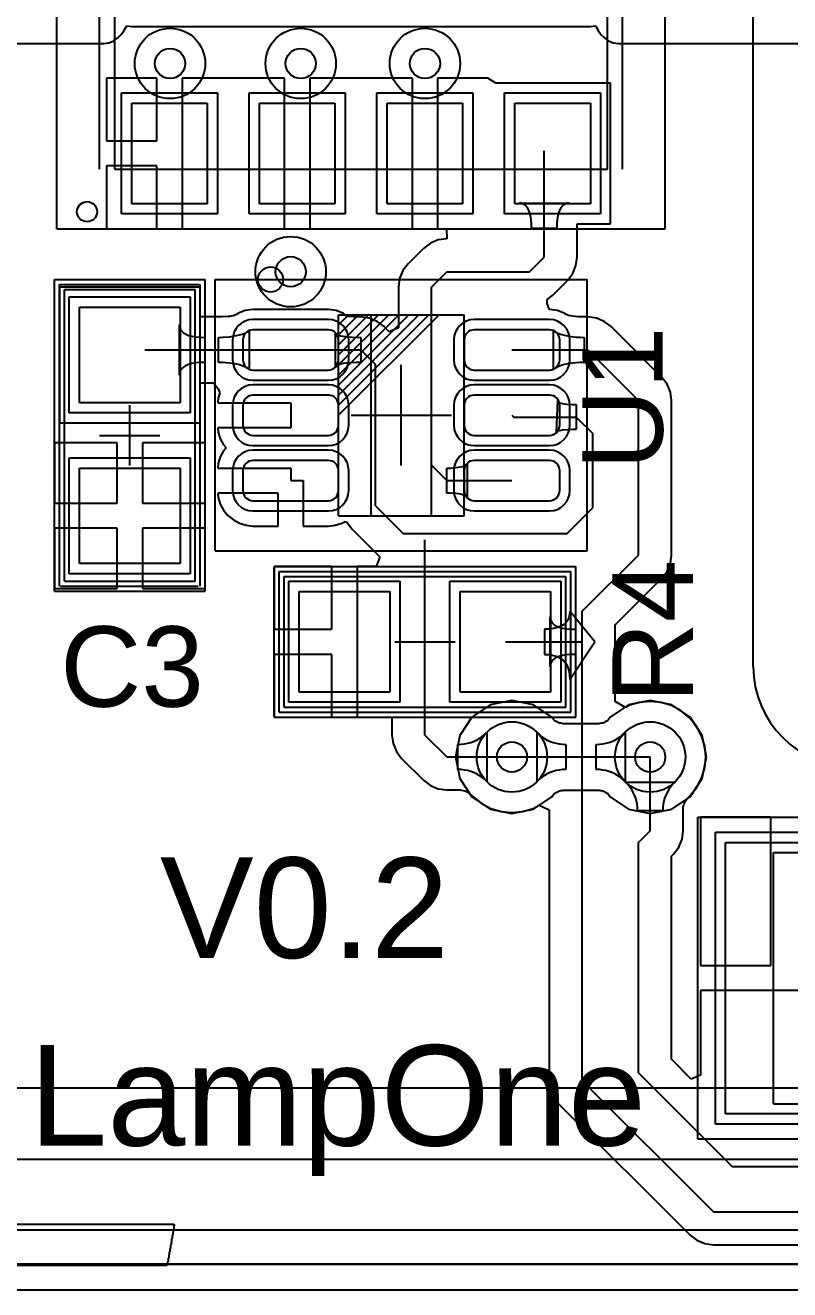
# Model space of a CAD drawing. Header units: millimetres. Extents: x 43 to 5455, y 55 to 5455.
# Drawn here: x 58.96 to 66.56, y 55.5 to 68.08 of the extents above; entities that cross this region are included whole.
import ezdxf

# ---------------------------------------------------------------- set-up
doc = ezdxf.new("R2010")
doc.units = ezdxf.units.MM
for name, color, linetype in [('BottomLayer', 5, 'Continuous'), ('KeepOutLayer', 6, 'Continuous'), ('Mechanical13', 56, 'Continuous'), ('Mechanical14', 56, 'Continuous'), ('Mechanical15', 56, 'Continuous'), ('TopLayer', 1, 'Continuous'), ('TopOverlay', 2, 'Continuous'), ('TopPaste', 8, 'Continuous'), ('TopSolder', 216, 'Continuous'), ('ViaHoleLayer', 16, 'Continuous')]:
    doc.layers.add(name, color=color, linetype=linetype)
doc.styles.add('Arial', font='arial.ttf', dxfattribs={"height": 0.2})

# ---------------------------------------------------------------- blocks, each defined once
blk = doc.blocks.new('DFN_5X6_8L_6')
at = {"layer": 'Mechanical13'}
for p, q in [((-2.95, 2.45), (2.95, 2.45)), ((-2.95, 2.45), (-2.95, -2.45)), ((2.95, 2.45), (2.95, -2.45)), ((-2.95, -2.45), (2.95, -2.45))]:
    blk.add_line(p, q, dxfattribs=at)
blk.add_circle((-3.375, 2.725), 0.1, dxfattribs=at)
at = {"layer": 'Mechanical15'}
for p, q in [((-3.545, 3.025), (3.45, 3.025)), ((-3.545, 3.025), (-3.545, -3.025)), ((3.45, 3.025), (3.45, -3.025)), ((-3.545, -3.025), (3.45, -3.025))]:
    blk.add_line(p, q, dxfattribs=at)
at = {"layer": 'TopLayer'}
for p, q in [((-0.905, 2.28), (-0.905, 2.575)), ((-0.905, 2.575), (0, 2.575)), ((0, 2.575), (0, 2.28)), ((-3.295, 2.28), (-2.295, 2.28)), ((-3.295, 1.53), (-3.295, 2.28)), ((-2.295, 2.28), (-2.295, 1.53)), ((-1.33, -2.28), (-1.33, 2.28)), ((-1.33, 2.28), (-0.905, 2.28)), ((0, 2.28), (2.775, 2.28)), ((2.295, 2.28), (3.295, 2.28)), ((2.295, 1.53), (2.295, 2.28)), ((2.775, 2.28), (2.775, -2.28)), ((3.295, 2.28), (3.295, 1.53)), ((-2.295, 1.53), (-3.295, 1.53)), ((3.295, 1.53), (2.295, 1.53)), ((-3.295, 1.01), (-2.295, 1.01)), ((-3.295, 0.26), (-3.295, 1.01)), ((-2.295, 1.01), (-2.295, 0.26)), ((2.295, 1.01), (3.295, 1.01)), ((2.295, 0.26), (2.295, 1.01)), ((3.295, 1.01), (3.295, 0.26)), ((-2.295, 0.26), (-3.295, 0.26)), ((3.295, 0.26), (2.295, 0.26)), ((-3.295, -0.26), (-2.295, -0.26)), ((-3.295, -1.01), (-3.295, -0.26)), ((-2.295, -0.26), (-2.295, -1.01)), ((2.295, -0.26), (3.295, -0.26)), ((2.295, -1.01), (2.295, -0.26)), ((3.295, -0.26), (3.295, -1.01)), ((-2.295, -1.01), (-3.295, -1.01)), ((3.295, -1.01), (2.295, -1.01)), ((-3.295, -1.53), (-2.295, -1.53)), ((-3.295, -2.28), (-3.295, -1.53)), ((-2.295, -1.53), (-2.295, -2.28)), ((2.295, -1.53), (3.295, -1.53)), ((2.295, -2.28), (2.295, -1.53)), ((3.295, -1.53), (3.295, -2.28)), ((-2.295, -2.28), (-3.295, -2.28)), ((-0.905, -2.28), (-1.33, -2.28)), ((-0.905, -2.575), (-0.905, -2.28)), ((2.775, -2.28), (0, -2.28)), ((0, -2.28), (0, -2.575)), ((3.295, -2.28), (2.295, -2.28)), ((0, -2.575), (-0.905, -2.575))]:
    blk.add_line(p, q, dxfattribs=at)
at = {"layer": 'TopOverlay'}
for p, q in [((-2.95, 2.6), (-1.225, 2.6)), ((0.32, 2.6), (2.95, 2.6)), ((-2.95, -2.6), (-1.225, -2.6)), ((0.32, -2.6), (2.95, -2.6))]:
    blk.add_line(p, q, dxfattribs=at)
blk.add_circle((-3.375, 2.725), 0.1, dxfattribs=at)
at = {"layer": 'TopPaste'}
for p, q in [((-3.295, 2.28), (-2.295, 2.28)), ((-3.295, 1.53), (-3.295, 2.28)), ((-2.295, 2.28), (-2.295, 1.53)), ((2.295, 2.28), (3.295, 2.28)), ((2.295, 1.53), (2.295, 2.28)), ((3.295, 2.28), (3.295, 1.53)), ((-1.158, 0.39), (-1.158, 1.83)), ((-1.158, 1.83), (0.123, 1.83)), ((0.123, 1.83), (0.123, 0.39)), ((0.623, 0.42), (0.623, 1.86)), ((0.623, 1.86), (1.903, 1.86)), ((1.903, 1.86), (1.903, 0.42)), ((-2.295, 1.53), (-3.295, 1.53)), ((3.295, 1.53), (2.295, 1.53)), ((-3.295, 1.01), (-2.295, 1.01)), ((-3.295, 0.26), (-3.295, 1.01)), ((-2.295, 1.01), (-2.295, 0.26)), ((2.295, 1.01), (3.295, 1.01)), ((2.295, 0.26), (2.295, 1.01)), ((3.295, 1.01), (3.295, 0.26)), ((0.123, 0.39), (-1.158, 0.39)), ((1.903, 0.42), (0.623, 0.42)), ((-2.295, 0.26), (-3.295, 0.26)), ((3.295, 0.26), (2.295, 0.26)), ((-3.295, -0.26), (-2.295, -0.26)), ((-3.295, -1.01), (-3.295, -0.26)), ((-2.295, -0.26), (-2.295, -1.01)), ((2.295, -0.26), (3.295, -0.26)), ((2.295, -1.01), (2.295, -0.26)), ((3.295, -0.26), (3.295, -1.01)), ((-1.158, -1.86), (-1.158, -0.42)), ((-1.158, -0.42), (0.123, -0.42)), ((0.123, -0.42), (0.123, -1.86)), ((0.623, -1.86), (0.623, -0.42)), ((0.623, -0.42), (1.903, -0.42)), ((1.903, -0.42), (1.903, -1.86)), ((-2.295, -1.01), (-3.295, -1.01)), ((3.295, -1.01), (2.295, -1.01)), ((-3.295, -1.53), (-2.295, -1.53)), ((-3.295, -2.28), (-3.295, -1.53)), ((-2.295, -1.53), (-2.295, -2.28)), ((2.295, -1.53), (3.295, -1.53)), ((2.295, -2.28), (2.295, -1.53)), ((3.295, -1.53), (3.295, -2.28)), ((0.123, -1.86), (-1.158, -1.86)), ((1.903, -1.86), (0.623, -1.86)), ((-2.295, -2.28), (-3.295, -2.28)), ((3.295, -2.28), (2.295, -2.28))]:
    blk.add_line(p, q, dxfattribs=at)
at = {"layer": 'TopSolder'}
for p, q in [((-0.997, 2.377), (-0.997, 2.625)), ((-0.997, 2.625), (0.108, 2.625)), ((0.108, 2.625), (0.108, 2.377)), ((-3.397, 2.382), (-2.193, 2.382)), ((-3.397, 1.428), (-3.397, 2.382)), ((-2.193, 2.382), (-2.193, 1.428)), ((-1.422, -2.383), (-1.422, 2.377)), ((-1.422, 2.377), (-0.997, 2.377)), ((0.108, 2.377), (3.308, 2.377)), ((2.193, 2.382), (3.397, 2.382)), ((2.193, 1.428), (2.193, 2.382)), ((3.308, 2.377), (3.308, 1.427)), ((3.397, 2.382), (3.397, 1.428)), ((-2.193, 1.428), (-3.397, 1.428)), ((3.397, 1.428), (2.193, 1.428)), ((3.308, 1.427), (2.833, 1.427)), ((2.833, 1.427), (2.833, -1.433)), ((-3.397, 1.112), (-2.193, 1.112)), ((-3.397, 0.158), (-3.397, 1.112)), ((-2.193, 1.112), (-2.193, 0.158)), ((2.193, 1.112), (3.397, 1.112)), ((2.193, 0.158), (2.193, 1.112)), ((3.397, 1.112), (3.397, 0.158)), ((-2.193, 0.158), (-3.397, 0.158)), ((3.397, 0.158), (2.193, 0.158)), ((-3.397, -0.158), (-2.193, -0.158)), ((-3.397, -1.112), (-3.397, -0.158)), ((-2.193, -0.158), (-2.193, -1.112)), ((2.193, -0.158), (3.397, -0.158)), ((2.193, -1.112), (2.193, -0.158)), ((3.397, -0.158), (3.397, -1.112)), ((-2.193, -1.112), (-3.397, -1.112)), ((3.397, -1.112), (2.193, -1.112)), ((-3.397, -1.428), (-2.193, -1.428)), ((-3.397, -2.382), (-3.397, -1.428)), ((-2.193, -1.428), (-2.193, -2.382)), ((2.193, -1.428), (3.397, -1.428)), ((2.193, -2.382), (2.193, -1.428)), ((2.833, -1.433), (3.308, -1.433)), ((3.308, -1.433), (3.308, -2.383)), ((3.397, -1.428), (3.397, -2.382)), ((-2.193, -2.382), (-3.397, -2.382)), ((-0.997, -2.383), (-1.422, -2.383)), ((-0.997, -2.625), (-0.997, -2.383)), ((3.308, -2.383), (0.108, -2.383)), ((0.108, -2.383), (0.108, -2.625)), ((3.397, -2.382), (2.193, -2.382)), ((0.108, -2.625), (-0.997, -2.625))]:
    blk.add_line(p, q, dxfattribs=at)
blk = doc.blocks.new('CAPC3225X270N_7')
at = {"layer": 'Mechanical14'}
for p, q in [((-1.6, -1.25), (-1.6, 1.25)), ((-1.6, 1.25), (1.6, 1.25)), ((1.6, -1.25), (1.6, 1.25)), ((-1.6, -1.25), (1.6, -1.25))]:
    blk.add_line(p, q, dxfattribs=at)
at = {"layer": 'Mechanical15'}
for p, q in [((-2.35, 1.6), (2.35, 1.6)), ((-2.35, -1.6), (-2.35, 1.6)), ((2.35, -1.6), (2.35, 1.6)), ((0, -0.5), (0, 0.5)), ((0, -0.5), (0, 0.5)), ((-0.5, 0), (0.5, 0)), ((-0.5, 0), (0.5, 0)), ((-2.35, -1.6), (2.35, -1.6))]:
    blk.add_line(p, q, dxfattribs=at)
at = {"layer": 'TopLayer'}
for p, q in [((-2.075, -1.35), (-2.075, 1.35)), ((-2.075, 1.35), (-0.925, 1.35)), ((-0.925, 1.35), (-0.925, -1.35)), ((0.925, -1.35), (0.925, 1.35)), ((0.925, 1.35), (2.075, 1.35)), ((2.075, 1.35), (2.075, -1.35)), ((-0.925, -1.35), (-2.075, -1.35)), ((2.075, -1.35), (0.925, -1.35))]:
    blk.add_line(p, q, dxfattribs=at)
at = {"layer": 'TopOverlay'}
for p, q in [((-0.55, 1.25), (0.55, 1.25)), ((-0.55, -1.25), (0.55, -1.25))]:
    blk.add_line(p, q, dxfattribs=at)
at = {"layer": 'TopPaste'}
for p, q in [((-2.075, -1.35), (-2.075, 1.35)), ((-2.075, 1.35), (-0.925, 1.35)), ((-0.925, 1.35), (-0.925, -1.35)), ((0.925, -1.35), (0.925, 1.35)), ((0.925, 1.35), (2.075, 1.35)), ((2.075, 1.35), (2.075, -1.35)), ((-0.925, -1.35), (-2.075, -1.35)), ((2.075, -1.35), (0.925, -1.35))]:
    blk.add_line(p, q, dxfattribs=at)
at = {"layer": 'TopSolder'}
for p, q in [((-2.177, -1.452), (-2.177, 1.452)), ((-2.177, 1.452), (-0.823, 1.452)), ((-0.823, 1.452), (-0.823, -1.452)), ((0.823, -1.452), (0.823, 1.452)), ((0.823, 1.452), (2.177, 1.452)), ((2.177, 1.452), (2.177, -1.452)), ((-0.823, -1.452), (-2.177, -1.452)), ((2.177, -1.452), (0.823, -1.452))]:
    blk.add_line(p, q, dxfattribs=at)
blk = doc.blocks.new('SOT65P210X110_6N_11')
at = {"layer": 'Mechanical14'}
for p, q in [((-0.625, -1), (-0.625, 1)), ((-0.625, 1), (0.625, 1)), ((-0.625, 0), (0.375, 1)), ((-0.625, 0.1), (0.275, 1)), ((-0.625, 0.2), (0.175, 1)), ((-0.625, 0.3), (0.075, 1)), ((-0.625, 0.4), (-0.025, 1)), ((-0.625, 0.5), (-0.125, 1)), ((-0.625, 0.6), (-0.225, 1)), ((-0.625, 0.7), (-0.325, 1)), ((-0.625, 0.8), (-0.425, 1)), ((-0.625, 0.9), (-0.525, 1)), ((0.625, -1), (0.625, 1)), ((-0.625, -1), (0.625, -1))]:
    blk.add_line(p, q, dxfattribs=at)
at = {"layer": 'Mechanical15'}
for p, q in [((-1.85, -1.35), (-1.85, 1.35)), ((-1.85, 1.35), (1.85, 1.35)), ((1.85, -1.35), (1.85, 1.35)), ((0, -0.5), (0, 0.5)), ((-0.5, 0), (0.5, 0)), ((-1.85, -1.35), (1.85, -1.35))]:
    blk.add_line(p, q, dxfattribs=at)
at = {"layer": 'TopLayer'}
for p, q in [((-0.725, 0.85), (-1.475, 0.85)), ((1.475, 0.85), (0.725, 0.85)), ((-1.575, 0.75), (-1.575, 0.55)), ((-0.625, 0.55), (-0.625, 0.75)), ((0.625, 0.75), (0.625, 0.55)), ((1.575, 0.55), (1.575, 0.75)), ((-1.475, 0.45), (-0.725, 0.45)), ((0.725, 0.45), (1.475, 0.45)), ((-0.725, 0.2), (-1.475, 0.2)), ((1.475, 0.2), (0.725, 0.2)), ((-1.575, 0.1), (-1.575, -0.1)), ((-0.625, -0.1), (-0.625, 0.1)), ((0.625, 0.1), (0.625, -0.1)), ((1.575, -0.1), (1.575, 0.1)), ((-1.475, -0.2), (-0.725, -0.2)), ((0.725, -0.2), (1.475, -0.2)), ((-0.725, -0.45), (-1.475, -0.45)), ((1.475, -0.45), (0.725, -0.45)), ((-1.575, -0.55), (-1.575, -0.75)), ((-0.625, -0.75), (-0.625, -0.55)), ((0.625, -0.55), (0.625, -0.75)), ((1.575, -0.75), (1.575, -0.55)), ((-1.475, -0.85), (-0.725, -0.85)), ((0.725, -0.85), (1.475, -0.85))]:
    blk.add_line(p, q, dxfattribs=at)
for centre, start, end in [((-1.475, 0.75), 90, 180), ((-0.725, 0.75), 0, 90), ((0.725, 0.75), 90, 180), ((1.475, 0.75), 0, 90), ((-1.475, 0.55), 180, 270), ((-0.725, 0.55), 270, 0), ((0.725, 0.55), 180, 270), ((1.475, 0.55), 270, 0), ((-1.475, 0.1), 90, 180), ((-0.725, 0.1), 0, 90), ((0.725, 0.1), 90, 180), ((1.475, 0.1), 0, 90), ((-1.475, -0.1), 180, 270), ((-0.725, -0.1), 270, 0), ((0.725, -0.1), 180, 270), ((1.475, -0.1), 270, 0), ((-1.475, -0.55), 90, 180), ((-0.725, -0.55), 0, 90), ((0.725, -0.55), 90, 180), ((1.475, -0.55), 0, 90), ((-1.475, -0.75), 180, 270), ((-0.725, -0.75), 270, 0), ((0.725, -0.75), 180, 270), ((1.475, -0.75), 270, 0)]:
    blk.add_arc(centre, 0.1, start, end, dxfattribs=at)
at = {"layer": 'TopOverlay'}
for p, q in [((-0.3, -1), (-0.3, 1)), ((-0.3, 1), (0.3, 1)), ((0.3, -1), (0.3, 1)), ((-0.3, -1), (0.3, -1))]:
    blk.add_line(p, q, dxfattribs=at)
blk.add_circle((-1.3, 1.35), 0.125, dxfattribs=at)
at = {"layer": 'TopPaste'}
for p, q in [((-0.725, 0.85), (-1.475, 0.85)), ((1.475, 0.85), (0.725, 0.85)), ((-1.575, 0.75), (-1.575, 0.55)), ((-0.625, 0.55), (-0.625, 0.75)), ((0.625, 0.75), (0.625, 0.55)), ((1.575, 0.55), (1.575, 0.75)), ((-1.475, 0.45), (-0.725, 0.45)), ((0.725, 0.45), (1.475, 0.45)), ((-0.725, 0.2), (-1.475, 0.2)), ((1.475, 0.2), (0.725, 0.2)), ((-1.575, 0.1), (-1.575, -0.1)), ((-0.625, -0.1), (-0.625, 0.1)), ((0.625, 0.1), (0.625, -0.1)), ((1.575, -0.1), (1.575, 0.1)), ((-1.475, -0.2), (-0.725, -0.2)), ((0.725, -0.2), (1.475, -0.2)), ((-0.725, -0.45), (-1.475, -0.45)), ((1.475, -0.45), (0.725, -0.45)), ((-1.575, -0.55), (-1.575, -0.75)), ((-0.625, -0.75), (-0.625, -0.55)), ((0.625, -0.55), (0.625, -0.75)), ((1.575, -0.75), (1.575, -0.55)), ((-1.475, -0.85), (-0.725, -0.85)), ((0.725, -0.85), (1.475, -0.85))]:
    blk.add_line(p, q, dxfattribs=at)
for centre, start, end in [((-1.475, 0.75), 90, 180), ((-0.725, 0.75), 0, 90), ((0.725, 0.75), 90, 180), ((1.475, 0.75), 0, 90), ((-1.475, 0.55), 180, 270), ((-0.725, 0.55), 270, 0), ((0.725, 0.55), 180, 270), ((1.475, 0.55), 270, 0), ((-1.475, 0.1), 90, 180), ((-0.725, 0.1), 0, 90), ((0.725, 0.1), 90, 180), ((1.475, 0.1), 0, 90), ((-1.475, -0.1), 180, 270), ((-0.725, -0.1), 270, 0), ((0.725, -0.1), 180, 270), ((1.475, -0.1), 270, 0), ((-1.475, -0.55), 90, 180), ((-0.725, -0.55), 0, 90), ((0.725, -0.55), 90, 180), ((1.475, -0.55), 0, 90), ((-1.475, -0.75), 180, 270), ((-0.725, -0.75), 270, 0), ((0.725, -0.75), 180, 270), ((1.475, -0.75), 270, 0)]:
    blk.add_arc(centre, 0.1, start, end, dxfattribs=at)
at = {"layer": 'TopSolder'}
for p, q in [((-0.725, 0.952), (-1.475, 0.952)), ((1.475, 0.952), (0.725, 0.952)), ((-1.677, 0.75), (-1.677, 0.55)), ((-0.523, 0.55), (-0.523, 0.75)), ((0.523, 0.75), (0.523, 0.55)), ((1.677, 0.55), (1.677, 0.75)), ((-1.475, 0.348), (-0.725, 0.348)), ((-0.725, 0.302), (-1.475, 0.302)), ((0.725, 0.348), (1.475, 0.348)), ((1.475, 0.302), (0.725, 0.302)), ((-1.677, 0.1), (-1.677, -0.1)), ((-0.523, -0.1), (-0.523, 0.1)), ((0.523, 0.1), (0.523, -0.1)), ((1.677, -0.1), (1.677, 0.1)), ((-1.475, -0.302), (-0.725, -0.302)), ((-0.725, -0.348), (-1.475, -0.348)), ((0.725, -0.302), (1.475, -0.302)), ((1.475, -0.348), (0.725, -0.348)), ((-1.677, -0.55), (-1.677, -0.75)), ((-0.523, -0.75), (-0.523, -0.55)), ((0.523, -0.55), (0.523, -0.75)), ((1.677, -0.75), (1.677, -0.55)), ((-1.475, -0.952), (-0.725, -0.952)), ((0.725, -0.952), (1.475, -0.952))]:
    blk.add_line(p, q, dxfattribs=at)
for centre, start, end in [((-1.475, 0.75), 90, 180), ((-0.725, 0.75), 0, 90), ((0.725, 0.75), 90, 180), ((1.475, 0.75), 0, 90), ((-1.475, 0.55), 180, 270), ((-0.725, 0.55), 270, 0), ((0.725, 0.55), 180, 270), ((1.475, 0.55), 270, 0), ((-1.475, 0.1), 90, 180), ((-0.725, 0.1), 0, 90), ((0.725, 0.1), 90, 180), ((1.475, 0.1), 0, 90), ((-1.475, -0.1), 180, 270), ((-0.725, -0.1), 270, 0), ((0.725, -0.1), 180, 270), ((1.475, -0.1), 270, 0), ((-1.475, -0.55), 90, 180), ((-0.725, -0.55), 0, 90), ((0.725, -0.55), 90, 180), ((1.475, -0.55), 0, 90), ((-1.475, -0.75), 180, 270), ((-0.725, -0.75), 270, 0), ((0.725, -0.75), 180, 270), ((1.475, -0.75), 270, 0)]:
    blk.add_arc(centre, 0.202, start, end, dxfattribs=at)
blk = doc.blocks.new('RESC1608X55N_12')
at = {"layer": 'Mechanical14'}
for p, q in [((-1.4, 0.65), (1.4, 0.65)), ((-1.4, -0.65), (-1.4, 0.65)), ((1.4, -0.65), (1.4, 0.65)), ((-1.4, -0.65), (1.4, -0.65))]:
    blk.add_line(p, q, dxfattribs=at)
at = {"layer": 'Mechanical15'}
for p, q in [((-1.5, -0.75), (-1.5, 0.75)), ((-1.5, 0.75), (1.5, 0.75)), ((1.5, -0.75), (1.5, 0.75)), ((0, -0.3), (0, 0.3)), ((-0.3, 0), (0.3, 0)), ((-1.5, -0.75), (1.5, -0.75))]:
    blk.add_line(p, q, dxfattribs=at)
at = {"layer": 'TopLayer'}
for p, q in [((-1.25, 0.5), (-0.35, 0.5)), ((-1.25, -0.5), (-1.25, 0.5)), ((-0.35, 0.5), (-0.35, -0.5)), ((0.35, 0.5), (1.25, 0.5)), ((0.35, -0.5), (0.35, 0.5)), ((1.25, 0.5), (1.25, -0.5)), ((-0.35, -0.5), (-1.25, -0.5)), ((1.25, -0.5), (0.35, -0.5))]:
    blk.add_line(p, q, dxfattribs=at)
at = {"layer": 'TopOverlay'}
for p, q in [((-1.45, -0.7), (-1.45, 0.7)), ((-1.45, 0.7), (1.45, 0.7)), ((1.45, -0.7), (1.45, 0.7)), ((-1.45, -0.7), (1.45, -0.7))]:
    blk.add_line(p, q, dxfattribs=at)
at = {"layer": 'TopPaste'}
for p, q in [((-1.25, 0.5), (-0.35, 0.5)), ((-1.25, -0.5), (-1.25, 0.5)), ((-0.35, 0.5), (-0.35, -0.5)), ((0.35, 0.5), (1.25, 0.5)), ((0.35, -0.5), (0.35, 0.5)), ((1.25, 0.5), (1.25, -0.5)), ((-0.35, -0.5), (-1.25, -0.5)), ((1.25, -0.5), (0.35, -0.5))]:
    blk.add_line(p, q, dxfattribs=at)
at = {"layer": 'TopSolder'}
for p, q in [((-1.352, 0.602), (-0.248, 0.602)), ((-1.352, -0.602), (-1.352, 0.602)), ((-0.248, 0.602), (-0.248, -0.602)), ((0.248, 0.602), (1.352, 0.602)), ((0.248, -0.602), (0.248, 0.602)), ((1.352, 0.602), (1.352, -0.602)), ((-0.248, -0.602), (-1.352, -0.602)), ((1.352, -0.602), (0.248, -0.602))]:
    blk.add_line(p, q, dxfattribs=at)
blk = doc.blocks.new('CAPC1608X87N_13')
at = {"layer": 'Mechanical14'}
for p, q in [((-1.45, -0.65), (-1.45, 0.65)), ((1.45, 0.65), (-1.45, 0.65)), ((1.45, -0.65), (1.45, 0.65)), ((1.45, -0.65), (-1.45, -0.65))]:
    blk.add_line(p, q, dxfattribs=at)
at = {"layer": 'Mechanical15'}
for p, q in [((1.55, 0.75), (-1.55, 0.75)), ((-1.55, -0.75), (-1.55, 0.75)), ((1.55, -0.75), (1.55, 0.75)), ((0, -0.3), (0, 0.3)), ((0.3, 0), (-0.3, 0)), ((1.55, -0.75), (-1.55, -0.75))]:
    blk.add_line(p, q, dxfattribs=at)
at = {"layer": 'TopLayer'}
for p, q in [((-1.275, 0.5), (-0.325, 0.5)), ((-1.275, -0.5), (-1.275, 0.5)), ((-0.325, 0.5), (-0.325, -0.5)), ((0.325, 0.5), (1.275, 0.5)), ((0.325, -0.5), (0.325, 0.5)), ((1.275, 0.5), (1.275, -0.5)), ((-0.325, -0.5), (-1.275, -0.5)), ((1.275, -0.5), (0.325, -0.5))]:
    blk.add_line(p, q, dxfattribs=at)
at = {"layer": 'TopOverlay'}
for p, q in [((1.5, 0.7), (-1.5, 0.7)), ((-1.5, -0.7), (-1.5, 0.69)), ((1.5, -0.69), (1.5, 0.68)), ((1.5, -0.7), (-1.5, -0.7))]:
    blk.add_line(p, q, dxfattribs=at)
at = {"layer": 'TopPaste'}
for p, q in [((-1.275, 0.5), (-0.325, 0.5)), ((-1.275, -0.5), (-1.275, 0.5)), ((-0.325, 0.5), (-0.325, -0.5)), ((0.325, 0.5), (1.275, 0.5)), ((0.325, -0.5), (0.325, 0.5)), ((1.275, 0.5), (1.275, -0.5)), ((-0.325, -0.5), (-1.275, -0.5)), ((1.275, -0.5), (0.325, -0.5))]:
    blk.add_line(p, q, dxfattribs=at)
at = {"layer": 'TopSolder'}
for p, q in [((-1.377, 0.602), (-0.223, 0.602)), ((-1.377, -0.602), (-1.377, 0.602)), ((-0.223, 0.602), (-0.223, -0.602)), ((0.223, 0.602), (1.377, 0.602)), ((0.223, -0.602), (0.223, 0.602)), ((1.377, 0.602), (1.377, -0.602)), ((-0.223, -0.602), (-1.377, -0.602)), ((1.377, -0.602), (0.223, -0.602))]:
    blk.add_line(p, q, dxfattribs=at)
blk = doc.blocks.new('IND_BOURNS_PM127SH_34')
at = {"layer": 'Mechanical14'}
blk.add_line((-5.4, 6.4), (5.4, 6.4), dxfattribs=at)
blk.add_arc((-5.4, 5.4), 1, 90, 180, dxfattribs=at)
at = {"layer": 'TopOverlay'}
blk.add_line((-5.4, 6.4), (5.4, 6.4), dxfattribs=at)
blk.add_arc((-5.4, 5.4), 1, 90, 180, dxfattribs=at)

msp = doc.modelspace()

# ---------------------------------------------------------------- linework, layer by layer
at = {"layer": 'BottomLayer'}
for p, q in [((63.585, 61.318), (63.403, 61.197)), ((63.8, 61.361), (63.585, 61.318)), ((64.015, 61.318), (63.8, 61.361)), ((64.197, 61.197), (64.015, 61.318)), ((64.96, 61.318), (64.778, 61.197)), ((65.175, 61.361), (64.96, 61.318)), ((65.39, 61.318), (65.175, 61.361)), ((65.572, 61.197), (65.39, 61.318)), ((63.403, 61.197), (63.282, 61.015)), ((64.213, 61.172), (64.197, 61.197)), ((64.221, 61.165), (64.213, 61.172)), ((64.234, 61.156), (64.221, 61.165)), ((64.247, 61.149), (64.234, 61.156)), ((64.259, 61.143), (64.247, 61.149)), ((64.272, 61.138), (64.259, 61.143)), ((64.716, 61.143), (64.703, 61.138)), ((64.728, 61.149), (64.716, 61.143)), ((64.741, 61.156), (64.728, 61.149)), ((64.754, 61.165), (64.741, 61.156)), ((64.762, 61.172), (64.754, 61.165)), ((64.778, 61.197), (64.762, 61.172)), ((65.693, 61.015), (65.572, 61.197)), ((63.282, 61.015), (63.239, 60.8)), ((64.05, 60.555), (64.05, 61.045)), ((64.05, 61.045), (64.074, 61.022)), ((64.074, 61.022), (64.099, 61.002)), ((64.287, 61.135), (64.272, 61.138)), ((64.302, 61.132), (64.287, 61.135)), ((64.304, 61.131), (64.302, 61.132)), ((64.671, 61.131), (64.304, 61.131)), ((64.673, 61.132), (64.671, 61.131)), ((64.688, 61.135), (64.673, 61.132)), ((64.703, 61.138), (64.688, 61.135)), ((64.876, 61.002), (64.901, 61.022)), ((64.901, 61.022), (64.925, 61.045)), ((64.925, 61.045), (64.925, 60.555)), ((65.736, 60.8), (65.693, 61.015)), ((64.099, 61.002), (64.125, 60.984)), ((64.125, 60.984), (64.152, 60.968)), ((64.152, 60.968), (64.181, 60.955)), ((64.181, 60.955), (64.21, 60.944)), ((64.21, 60.944), (64.24, 60.936)), ((64.24, 60.936), (64.271, 60.93)), ((64.271, 60.93), (64.304, 60.926)), ((64.304, 60.926), (64.337, 60.925)), ((64.337, 60.925), (64.337, 60.675)), ((64.638, 60.925), (64.671, 60.926)), ((64.638, 60.675), (64.638, 60.925)), ((64.671, 60.926), (64.704, 60.93)), ((64.704, 60.93), (64.735, 60.936)), ((64.735, 60.936), (64.765, 60.944)), ((64.765, 60.944), (64.794, 60.955)), ((64.794, 60.955), (64.823, 60.968)), ((64.823, 60.968), (64.85, 60.984)), ((64.85, 60.984), (64.876, 61.002)), ((63.239, 60.8), (63.282, 60.585)), ((63.8, 60.8), (65.175, 60.8)), ((65.693, 60.585), (65.736, 60.8)), ((64.181, 60.645), (64.152, 60.632)), ((64.21, 60.656), (64.181, 60.645)), ((64.24, 60.664), (64.21, 60.656)), ((64.271, 60.67), (64.24, 60.664)), ((64.304, 60.674), (64.271, 60.67)), ((64.337, 60.675), (64.304, 60.674)), ((64.671, 60.674), (64.638, 60.675)), ((64.704, 60.67), (64.671, 60.674)), ((64.735, 60.664), (64.704, 60.67)), ((64.765, 60.656), (64.735, 60.664)), ((64.794, 60.645), (64.765, 60.656)), ((64.823, 60.632), (64.794, 60.645)), ((63.282, 60.585), (63.403, 60.403)), ((64.074, 60.578), (64.05, 60.555)), ((64.099, 60.598), (64.074, 60.578)), ((64.125, 60.616), (64.099, 60.598)), ((64.152, 60.632), (64.125, 60.616)), ((64.85, 60.616), (64.823, 60.632)), ((64.876, 60.598), (64.85, 60.616)), ((64.901, 60.578), (64.876, 60.598)), ((64.925, 60.555), (64.901, 60.578)), ((65.572, 60.403), (65.693, 60.585)), ((63.403, 60.403), (63.585, 60.282)), ((64.015, 60.282), (64.197, 60.403)), ((64.197, 60.403), (64.213, 60.428)), ((64.213, 60.428), (64.221, 60.435)), ((64.221, 60.435), (64.234, 60.444)), ((64.234, 60.444), (64.247, 60.451)), ((64.247, 60.451), (64.259, 60.457)), ((64.259, 60.457), (64.272, 60.462)), ((64.272, 60.462), (64.287, 60.465)), ((64.287, 60.465), (64.302, 60.468)), ((64.302, 60.468), (64.304, 60.469)), ((64.304, 60.469), (64.671, 60.469)), ((64.671, 60.469), (64.673, 60.468)), ((64.673, 60.468), (64.688, 60.465)), ((64.688, 60.465), (64.703, 60.462)), ((64.703, 60.462), (64.716, 60.457)), ((64.716, 60.457), (64.728, 60.451)), ((64.728, 60.451), (64.741, 60.444)), ((64.741, 60.444), (64.754, 60.435)), ((64.754, 60.435), (64.762, 60.428)), ((64.762, 60.428), (64.778, 60.403)), ((64.778, 60.403), (64.96, 60.282)), ((65.39, 60.282), (65.572, 60.403)), ((63.585, 60.282), (63.8, 60.239)), ((63.8, 60.239), (64.015, 60.282)), ((64.96, 60.282), (65.175, 60.239)), ((65.175, 60.239), (65.39, 60.282)), ((80.939, 57.506), (51.238, 57.506)), ((50.946, 56.8), (81.231, 56.8)), ((50.946, 56.094), (81.231, 56.094)), ((105.167, 55.755), (49.527, 55.755))]:
    msp.add_line(p, q, dxfattribs=at)
for centre in [(60.4, 67.7), (61.7, 67.7), (62.935, 67.7), (61.6, 65.628), (63.8, 60.8), (65.175, 60.8)]:
    msp.add_circle(centre, 0.35, dxfattribs=at)
at = {"layer": 'KeepOutLayer'}
msp.add_line((49.4, 55.5), (106.4, 55.5), dxfattribs=at)
at = {"layer": 'TopLayer'}
for p, q in [((59.943, 68.027), (59.97, 68.075)), ((59.97, 68.075), (60.02, 68.068)), ((60.02, 68.068), (64.58, 68.068)), ((64.58, 68.068), (64.63, 68.075)), ((64.63, 68.075), (64.657, 68.027)), ((59.842, 67.926), (59.862, 67.942)), ((59.862, 67.942), (59.883, 67.957)), ((59.883, 67.958), (59.911, 67.986)), ((59.883, 67.957), (59.883, 67.958)), ((59.883, 67.958), (59.883, 67.958)), ((59.911, 67.986), (59.943, 68.027)), ((64.657, 68.027), (64.689, 67.986)), ((64.689, 67.986), (64.689, 67.986)), ((64.689, 67.986), (64.717, 67.958)), ((64.717, 67.958), (64.717, 67.958)), ((64.717, 67.958), (64.717, 67.957)), ((64.717, 67.957), (64.738, 67.942)), ((64.738, 67.942), (64.758, 67.926)), ((58.28, 67.898), (59.74, 67.898)), ((59.74, 67.898), (59.741, 67.898)), ((59.741, 67.898), (59.767, 67.902)), ((59.741, 67.898), (59.741, 67.898)), ((59.767, 67.902), (59.793, 67.905)), ((59.793, 67.905), (59.817, 67.915)), ((59.793, 67.905), (59.793, 67.905)), ((59.793, 67.905), (59.793, 67.905)), ((59.817, 67.915), (59.841, 67.925)), ((59.841, 67.925), (59.841, 67.926)), ((59.841, 67.926), (59.842, 67.926)), ((64.758, 67.926), (64.759, 67.926)), ((64.759, 67.926), (64.759, 67.925)), ((64.759, 67.925), (64.783, 67.915)), ((64.783, 67.915), (64.807, 67.905)), ((64.807, 67.905), (64.807, 67.905)), ((64.807, 67.905), (64.807, 67.905)), ((64.807, 67.905), (64.833, 67.902)), ((64.833, 67.902), (64.859, 67.898)), ((64.859, 67.898), (64.859, 67.898)), ((64.859, 67.898), (64.86, 67.898)), ((64.86, 67.898), (78.9, 67.898)), ((60.27, 67.555), (59.77, 67.555)), ((59.77, 67.555), (59.77, 66.93)), ((60.27, 66.93), (60.27, 67.555)), ((60.94, 67.555), (60.52, 67.555)), ((60.52, 67.555), (60.52, 66.805)), ((61.04, 67.555), (60.94, 67.555)), ((61.12, 67.555), (61.04, 67.555)), ((61.54, 67.555), (61.12, 67.555)), ((61.54, 66.805), (61.54, 67.555)), ((62.21, 67.555), (61.79, 67.555)), ((61.79, 67.555), (61.79, 66.805)), ((62.31, 67.555), (62.21, 67.555)), ((62.39, 67.555), (62.31, 67.555)), ((62.81, 67.555), (62.39, 67.555)), ((62.81, 66.805), (62.81, 67.555)), ((63.551, 67.555), (63.06, 67.555)), ((63.06, 67.555), (63.06, 66.805)), ((63.56, 67.555), (63.551, 67.555)), ((63.639, 67.505), (63.56, 67.555)), ((64.78, 67.505), (63.639, 67.505)), ((64.78, 66.105), (64.78, 67.505)), ((59.77, 66.93), (60.27, 66.93)), ((60.52, 66.805), (60.52, 66.055)), ((61.54, 66.055), (61.54, 66.805)), ((61.79, 66.805), (61.79, 66.055)), ((62.81, 66.055), (62.81, 66.805)), ((63.06, 66.805), (63.06, 66.055)), ((64.121, 65.774), (64.121, 66.83)), ((60.27, 66.68), (59.77, 66.68)), ((59.77, 66.68), (59.77, 66.055)), ((60.27, 66.055), (60.27, 66.68)), ((63.894, 66.309), (63.871, 66.311)), ((63.871, 66.311), (64.371, 66.311)), ((63.916, 66.301), (63.894, 66.309)), ((63.934, 66.288), (63.916, 66.301)), ((64.326, 66.301), (64.307, 66.288)), ((64.347, 66.309), (64.326, 66.301)), ((64.371, 66.311), (64.347, 66.309)), ((63.951, 66.271), (63.934, 66.288)), ((63.964, 66.248), (63.951, 66.271)), ((63.976, 66.22), (63.964, 66.248)), ((63.984, 66.187), (63.976, 66.22)), ((63.991, 66.149), (63.984, 66.187)), ((64.257, 66.187), (64.251, 66.149)), ((64.266, 66.22), (64.257, 66.187)), ((64.277, 66.248), (64.266, 66.22)), ((64.291, 66.271), (64.277, 66.248)), ((64.307, 66.288), (64.291, 66.271)), ((59.77, 66.055), (60.27, 66.055)), ((60.52, 66.055), (60.94, 66.055)), ((60.94, 66.055), (61.02, 66.055)), ((61.02, 66.055), (61.12, 66.055)), ((61.12, 66.055), (61.54, 66.055)), ((61.79, 66.055), (62.21, 66.055)), ((62.21, 66.055), (62.29, 66.055)), ((62.29, 66.055), (62.39, 66.055)), ((62.39, 66.055), (62.81, 66.055)), ((63.06, 66.055), (63.151, 66.055)), ((63.151, 66.055), (63.153, 65.956)), ((63.994, 66.106), (63.991, 66.149)), ((63.996, 66.058), (63.994, 66.106)), ((64.246, 66.058), (63.996, 66.058)), ((64.247, 66.106), (64.246, 66.058)), ((64.251, 66.149), (64.247, 66.106)), ((64.449, 66.095), (64.449, 66.105)), ((64.449, 66.105), (64.78, 66.105)), ((64.449, 65.774), (64.449, 66.095)), ((63.068, 65.944), (62.989, 65.912)), ((63.153, 65.956), (63.068, 65.944)), ((62.921, 65.86), (62.768, 65.707)), ((62.989, 65.912), (62.921, 65.86)), ((62.768, 65.707), (62.716, 65.639)), ((63.974, 65.628), (64.121, 65.774)), ((64.405, 65.61), (64.437, 65.689)), ((64.437, 65.689), (64.449, 65.774)), ((62.683, 65.56), (62.672, 65.475)), ((62.716, 65.639), (62.683, 65.56)), ((63, 65.475), (63.153, 65.628)), ((63.153, 65.628), (63.974, 65.628)), ((64.353, 65.542), (64.405, 65.61)), ((60.7, 65.475), (59.3, 65.475)), ((59.3, 65.475), (59.3, 64.125)), ((60.7, 65.179), (60.7, 65.475)), ((62.672, 65.475), (62.672, 65.069)), ((63, 63.703), (63, 65.475)), ((64.206, 65.396), (64.353, 65.542)), ((64.15, 65.353), (64.206, 65.396)), ((64.152, 65.311), (64.15, 65.353)), ((64.175, 65.253), (64.152, 65.311)), ((60.71, 65.178), (60.7, 65.179)), ((60.92, 65.178), (60.71, 65.178)), ((60.975, 65.182), (60.92, 65.178)), ((60.994, 65.184), (60.975, 65.182)), ((61.039, 65.194), (60.994, 65.184)), ((61.051, 65.198), (61.039, 65.194)), ((61.06, 65.201), (61.051, 65.198)), ((61.074, 65.212), (61.06, 65.201)), ((61.147, 65.242), (61.074, 65.212)), ((61.225, 65.253), (61.147, 65.242)), ((61.975, 65.253), (61.225, 65.253)), ((62.053, 65.242), (61.975, 65.253)), ((62.126, 65.212), (62.053, 65.242)), ((62.162, 65.184), (62.126, 65.212)), ((62.173, 65.183), (62.162, 65.184)), ((62.226, 65.178), (62.173, 65.183)), ((62.251, 65.178), (62.226, 65.178)), ((62.297, 65.178), (62.251, 65.178)), ((62.382, 65.167), (62.297, 65.178)), ((62.461, 65.134), (62.382, 65.167)), ((64.253, 65.242), (64.175, 65.253)), ((64.326, 65.212), (64.253, 65.242)), ((64.34, 65.201), (64.326, 65.212)), ((64.349, 65.198), (64.34, 65.201)), ((64.364, 65.193), (64.349, 65.198)), ((64.382, 65.189), (64.364, 65.193)), ((64.401, 65.185), (64.382, 65.189)), ((64.457, 65.179), (64.401, 65.185)), ((64.476, 65.178), (64.457, 65.179)), ((64.555, 65.178), (64.476, 65.178)), ((64.64, 65.167), (64.555, 65.178)), ((64.719, 65.134), (64.64, 65.167)), ((60.494, 64.6), (60.494, 65.1)), ((60.494, 65.1), (60.496, 65.076)), ((60.496, 65.076), (60.504, 65.055)), ((60.504, 65.055), (60.517, 65.036)), ((61.166, 65.029), (61.187, 65.041)), ((61.187, 65.041), (61.187, 64.659)), ((62.529, 65.082), (62.461, 65.134)), ((62.58, 65.031), (62.529, 65.082)), ((62.672, 65.069), (62.58, 65.031)), ((64.213, 64.659), (64.213, 65.041)), ((64.213, 65.041), (64.234, 65.029)), ((64.787, 65.082), (64.719, 65.134)), ((65.291, 64.577), (64.787, 65.082)), ((60.517, 65.036), (60.534, 65.02)), ((60.534, 65.02), (60.557, 65.006)), ((60.557, 65.006), (60.585, 64.995)), ((60.585, 64.995), (60.618, 64.986)), ((60.618, 64.986), (60.656, 64.98)), ((60.656, 64.98), (60.699, 64.976)), ((60.699, 64.976), (60.747, 64.975)), ((60.747, 64.975), (60.747, 64.725)), ((60.881, 64.975), (60.921, 64.976)), ((60.881, 64.725), (60.881, 64.975)), ((60.921, 64.976), (60.996, 64.981)), ((60.996, 64.981), (61.029, 64.986)), ((61.029, 64.986), (61.091, 64.999)), ((61.091, 64.999), (61.118, 65.008)), ((61.118, 65.008), (61.143, 65.017)), ((61.143, 65.017), (61.166, 65.029)), ((62.045, 64.68), (62.045, 65.02)), ((62.045, 65.02), (62.053, 65.011)), ((62.053, 65.011), (62.065, 65.004)), ((62.065, 65.004), (62.08, 64.997)), ((62.08, 64.997), (62.1, 64.991)), ((62.1, 64.991), (62.123, 64.986)), ((62.123, 64.986), (62.15, 64.982)), ((62.15, 64.982), (62.216, 64.977)), ((62.216, 64.977), (62.297, 64.975)), ((62.297, 64.975), (62.297, 64.725)), ((64.234, 65.029), (64.257, 65.017)), ((64.257, 65.017), (64.282, 65.008)), ((64.282, 65.008), (64.309, 64.999)), ((64.309, 64.999), (64.339, 64.992)), ((64.339, 64.992), (64.371, 64.986)), ((64.371, 64.986), (64.44, 64.978)), ((64.44, 64.978), (64.479, 64.976)), ((64.479, 64.976), (64.519, 64.975)), ((64.519, 64.975), (64.519, 64.725)), ((60.15, 64.85), (61.6, 64.85)), ((61.6, 64.85), (62.297, 64.85)), ((62.297, 64.85), (62.444, 64.704)), ((63.8, 64.85), (64.555, 64.85)), ((64.555, 64.85), (65.059, 64.346)), ((60.517, 64.664), (60.504, 64.645)), ((60.534, 64.68), (60.517, 64.664)), ((60.557, 64.694), (60.534, 64.68)), ((60.585, 64.705), (60.557, 64.694)), ((60.618, 64.714), (60.585, 64.705)), ((60.656, 64.72), (60.618, 64.714)), ((60.699, 64.724), (60.656, 64.72)), ((60.747, 64.725), (60.699, 64.724)), ((60.921, 64.724), (60.881, 64.725)), ((60.96, 64.722), (60.921, 64.724)), ((61.029, 64.714), (60.96, 64.722)), ((61.061, 64.708), (61.029, 64.714)), ((61.091, 64.701), (61.061, 64.708)), ((61.118, 64.693), (61.091, 64.701)), ((61.143, 64.683), (61.118, 64.693)), ((61.166, 64.671), (61.143, 64.683)), ((61.187, 64.659), (61.166, 64.671)), ((62.053, 64.689), (62.045, 64.68)), ((62.065, 64.696), (62.053, 64.689)), ((62.08, 64.703), (62.065, 64.696)), ((62.1, 64.709), (62.08, 64.703)), ((62.123, 64.714), (62.1, 64.709)), ((62.15, 64.718), (62.123, 64.714)), ((62.255, 64.725), (62.15, 64.718)), ((62.297, 64.725), (62.255, 64.725)), ((62.444, 63.3), (62.444, 64.704)), ((64.234, 64.671), (64.213, 64.659)), ((64.257, 64.683), (64.234, 64.671)), ((64.282, 64.693), (64.257, 64.683)), ((64.309, 64.701), (64.282, 64.693)), ((64.371, 64.714), (64.309, 64.701)), ((64.404, 64.719), (64.371, 64.714)), ((64.479, 64.724), (64.404, 64.719)), ((64.519, 64.725), (64.479, 64.724)), ((60.496, 64.624), (60.494, 64.6)), ((60.504, 64.645), (60.496, 64.624)), ((65.343, 64.51), (65.291, 64.577)), ((60.7, 64.521), (60.71, 64.522)), ((60.7, 64.125), (60.7, 64.521)), ((60.71, 64.522), (60.834, 64.522)), ((60.834, 64.522), (60.878, 64.463)), ((60.878, 64.463), (60.896, 64.422)), ((60.896, 64.422), (60.88, 64.369)), ((65.376, 64.43), (65.343, 64.51)), ((65.387, 64.346), (65.376, 64.43)), ((60.88, 64.369), (60.876, 64.325)), ((60.876, 64.325), (61.6, 64.325)), ((61.6, 64.325), (61.6, 64.075)), ((64.245, 64.03), (64.257, 64.347)), ((64.257, 64.347), (64.258, 64.339)), ((64.258, 64.339), (64.264, 64.332)), ((64.264, 64.332), (64.273, 64.326)), ((64.273, 64.326), (64.285, 64.321)), ((64.285, 64.321), (64.302, 64.317)), ((64.302, 64.317), (64.322, 64.313)), ((64.322, 64.313), (64.346, 64.31)), ((64.346, 64.31), (64.405, 64.307)), ((64.405, 64.307), (64.44, 64.307)), ((64.44, 64.307), (64.44, 64.057)), ((65.059, 62.809), (65.059, 64.346)), ((65.387, 62.809), (65.387, 64.346)), ((63.8, 64.2), (63.818, 64.182)), ((63.818, 64.182), (64.44, 64.182)), ((64.44, 64.182), (64.605, 64.017)), ((59.3, 64.125), (60.7, 64.125)), ((61.6, 64.075), (60.876, 64.075)), ((60.876, 64.075), (60.88, 64.031)), ((64.25, 64.035), (64.245, 64.03)), ((64.258, 64.04), (64.25, 64.035)), ((64.27, 64.044), (64.258, 64.04)), ((64.285, 64.047), (64.27, 64.044)), ((64.303, 64.05), (64.285, 64.047)), ((64.406, 64.057), (64.303, 64.05)), ((64.44, 64.057), (64.406, 64.057)), ((59.875, 63.925), (59.25, 63.925)), ((59.25, 63.925), (59.25, 63.325)), ((59.875, 63.325), (59.875, 63.925)), ((60.75, 63.925), (60.125, 63.925)), ((60.125, 63.925), (60.125, 63.325)), ((60.75, 63.325), (60.75, 63.925)), ((60.88, 64.031), (60.9, 63.965)), ((60.9, 63.965), (60.933, 63.905)), ((64.605, 63.279), (64.605, 64.017)), ((60.9, 63.785), (60.88, 63.719)), ((60.933, 63.845), (60.9, 63.785)), ((60.933, 63.905), (60.957, 63.875)), ((60.957, 63.875), (60.933, 63.845)), ((60.88, 63.719), (60.876, 63.675)), ((60.876, 63.675), (61.6, 63.675)), ((61.6, 63.675), (61.6, 63.55)), ((63, 63.703), (63.153, 63.55)), ((63.153, 63.425), (63.153, 63.675)), ((63.153, 63.675), (63.186, 63.675)), ((63.186, 63.675), (63.268, 63.682)), ((63.268, 63.682), (63.289, 63.686)), ((63.289, 63.686), (63.308, 63.691)), ((63.308, 63.691), (63.324, 63.697)), ((63.324, 63.697), (63.337, 63.704)), ((63.337, 63.704), (63.348, 63.711)), ((63.348, 63.711), (63.355, 63.72)), ((63.355, 63.72), (63.355, 63.38)), ((61.6, 63.55), (61.725, 63.55)), ((61.725, 63.55), (61.725, 63.098)), ((63.153, 63.55), (63.8, 63.55)), ((61.475, 63.425), (60.876, 63.425)), ((60.876, 63.425), (60.88, 63.381)), ((61.475, 63.098), (61.475, 63.425)), ((63.186, 63.425), (63.153, 63.425)), ((63.243, 63.421), (63.186, 63.425)), ((63.268, 63.418), (63.243, 63.421)), ((63.289, 63.414), (63.268, 63.418)), ((63.308, 63.409), (63.289, 63.414)), ((63.324, 63.403), (63.308, 63.409)), ((59.25, 63.325), (59.875, 63.325)), ((60.125, 63.325), (60.75, 63.325)), ((60.88, 63.381), (60.9, 63.315)), ((60.9, 63.315), (60.933, 63.255)), ((62.444, 63.3), (62.719, 63.025)), ((63.337, 63.396), (63.324, 63.403)), ((63.348, 63.389), (63.337, 63.396)), ((63.355, 63.38), (63.348, 63.389)), ((64.351, 63.025), (64.605, 63.279)), ((60.933, 63.255), (60.976, 63.201)), ((60.976, 63.201), (61.03, 63.158)), ((61.03, 63.158), (61.09, 63.125)), ((59.875, 63.075), (59.25, 63.075)), ((59.25, 63.075), (59.25, 62.475)), ((59.875, 62.475), (59.875, 63.075)), ((60.75, 63.075), (60.125, 63.075)), ((60.125, 63.075), (60.125, 62.475)), ((60.75, 62.475), (60.75, 63.075)), ((61.09, 63.125), (61.156, 63.105)), ((61.156, 63.105), (61.225, 63.098)), ((61.225, 63.098), (61.475, 63.098)), ((61.725, 63.098), (61.975, 63.098)), ((61.975, 63.098), (62.044, 63.105)), ((62.044, 63.105), (62.11, 63.125)), ((62.11, 63.125), (62.142, 63.142)), ((62.142, 63.142), (62.16, 63.136)), ((62.16, 63.136), (62.212, 63.068)), ((62.212, 63.068), (62.484, 62.796)), ((62.719, 63.025), (64.351, 63.025)), ((62.935, 61.018), (62.935, 62.96)), ((62.483, 62.783), (62.449, 62.696)), ((62.484, 62.796), (62.483, 62.783)), ((64.5, 62.25), (65.059, 62.809)), ((65.376, 62.725), (65.387, 62.809)), ((62.01, 62.696), (61.435, 62.696)), ((61.435, 62.696), (61.435, 62.071)), ((62.01, 62.071), (62.01, 62.696)), ((62.449, 62.696), (62.26, 62.696)), ((62.26, 62.696), (62.26, 61.946)), ((65.343, 62.645), (65.376, 62.725)), ((64.828, 62.114), (65.291, 62.578)), ((65.291, 62.578), (65.343, 62.645)), ((59.25, 62.475), (59.875, 62.475)), ((60.125, 62.475), (60.75, 62.475)), ((64.179, 61.696), (64.179, 62.196)), ((64.179, 62.196), (64.181, 62.173)), ((64.181, 62.173), (64.189, 62.151)), ((64.189, 62.151), (64.202, 62.133)), ((64.353, 62.159), (64.335, 62.136)), ((64.365, 62.186), (64.353, 62.159)), ((64.373, 62.216), (64.365, 62.186)), ((64.375, 62.25), (64.373, 62.216)), ((64.625, 61.946), (64.375, 62.25)), ((64.5, 61.946), (64.5, 62.25)), ((61.435, 62.071), (62.01, 62.071)), ((64.173, 62.073), (64.125, 62.071)), ((64.125, 62.071), (64.125, 61.821)), ((64.215, 62.079), (64.173, 62.073)), ((64.202, 62.133), (64.219, 62.116)), ((64.253, 62.088), (64.215, 62.079)), ((64.219, 62.116), (64.242, 62.103)), ((64.242, 62.103), (64.27, 62.091)), ((64.285, 62.1), (64.253, 62.088)), ((64.27, 62.091), (64.303, 62.083)), ((64.313, 62.116), (64.285, 62.1)), ((64.303, 62.083), (64.341, 62.076)), ((64.335, 62.136), (64.313, 62.116)), ((64.341, 62.076), (64.384, 62.073)), ((64.384, 62.073), (64.432, 62.071)), ((64.432, 62.071), (64.432, 61.821)), ((64.828, 61.351), (64.828, 62.114)), ((62.26, 61.946), (62.26, 61.196)), ((63.735, 61.946), (64.5, 61.946)), ((64.375, 61.571), (64.625, 61.946)), ((64.5, 57.579), (64.5, 61.946)), ((64.625, 61.946), (64.625, 61.946)), ((64.625, 61.946), (64.625, 61.946)), ((64.625, 61.946), (64.625, 61.946)), ((64.625, 61.946), (64.625, 61.946)), ((64.625, 61.946), (64.625, 61.946)), ((64.625, 61.946), (64.625, 61.946)), ((64.625, 61.946), (64.625, 61.946)), ((64.625, 61.946), (64.625, 61.946)), ((64.625, 61.946), (64.625, 61.946)), ((64.625, 61.946), (64.625, 61.946)), ((62.01, 61.821), (61.435, 61.821)), ((61.435, 61.821), (61.435, 61.196)), ((62.01, 61.196), (62.01, 61.821)), ((64.125, 61.821), (64.173, 61.819)), ((64.173, 61.819), (64.215, 61.811)), ((64.219, 61.776), (64.202, 61.76)), ((64.215, 61.811), (64.253, 61.799)), ((64.242, 61.79), (64.219, 61.776)), ((64.27, 61.801), (64.242, 61.79)), ((64.253, 61.799), (64.285, 61.781)), ((64.303, 61.81), (64.27, 61.801)), ((64.285, 61.781), (64.313, 61.759)), ((64.341, 61.816), (64.303, 61.81)), ((64.384, 61.82), (64.341, 61.816)), ((64.432, 61.821), (64.384, 61.82)), ((64.181, 61.72), (64.179, 61.696)), ((64.189, 61.741), (64.181, 61.72)), ((64.202, 61.76), (64.189, 61.741)), ((64.313, 61.759), (64.335, 61.731)), ((64.335, 61.731), (64.353, 61.699)), ((64.353, 61.699), (64.365, 61.661)), ((64.365, 61.661), (64.373, 61.619)), ((64.373, 61.619), (64.375, 61.571)), ((64.928, 61.292), (64.828, 61.351)), ((64.964, 61.311), (64.928, 61.292)), ((65.067, 61.342), (64.964, 61.311)), ((65.175, 61.353), (65.067, 61.342)), ((65.283, 61.342), (65.175, 61.353)), ((65.386, 61.311), (65.283, 61.342)), ((65.482, 61.26), (65.386, 61.311)), ((61.435, 61.196), (62.01, 61.196)), ((62.26, 61.196), (62.607, 61.196)), ((62.607, 61.196), (62.607, 61.018)), ((65.566, 61.191), (65.482, 61.26)), ((65.635, 61.107), (65.566, 61.191)), ((62.607, 61.018), (62.618, 60.933)), ((62.935, 61.018), (63.153, 60.8)), ((63.501, 61.002), (63.526, 61.022)), ((63.526, 61.022), (63.55, 61.045)), ((63.55, 61.045), (63.55, 60.555)), ((65.686, 61.011), (65.635, 61.107)), ((62.618, 60.933), (62.651, 60.854)), ((63.263, 60.925), (63.296, 60.926)), ((63.263, 60.675), (63.263, 60.925)), ((63.296, 60.926), (63.329, 60.93)), ((63.329, 60.93), (63.36, 60.936)), ((63.36, 60.936), (63.39, 60.944)), ((63.39, 60.944), (63.419, 60.955)), ((63.419, 60.955), (63.448, 60.968)), ((63.448, 60.968), (63.475, 60.984)), ((63.475, 60.984), (63.501, 61.002)), ((65.717, 60.908), (65.686, 61.011)), ((65.728, 60.8), (65.717, 60.908)), ((62.651, 60.854), (62.703, 60.786)), ((62.703, 60.786), (62.921, 60.568)), ((63.153, 60.8), (63.8, 60.8)), ((65.175, 60.066), (65.175, 60.8)), ((65.717, 60.692), (65.728, 60.8)), ((63.296, 60.674), (63.263, 60.675)), ((63.329, 60.67), (63.296, 60.674)), ((63.36, 60.664), (63.329, 60.67)), ((63.39, 60.656), (63.36, 60.664)), ((63.419, 60.645), (63.39, 60.656)), ((63.448, 60.632), (63.419, 60.645)), ((65.686, 60.589), (65.717, 60.692)), ((62.921, 60.568), (62.989, 60.516)), ((62.989, 60.516), (63.068, 60.483)), ((63.475, 60.616), (63.448, 60.632)), ((63.501, 60.598), (63.475, 60.616)), ((63.526, 60.578), (63.501, 60.598)), ((63.55, 60.555), (63.526, 60.578)), ((64.953, 60.526), (64.93, 60.55)), ((64.93, 60.55), (65.42, 60.55)), ((64.973, 60.501), (64.953, 60.526)), ((65.397, 60.526), (65.377, 60.501)), ((65.42, 60.55), (65.397, 60.526)), ((65.635, 60.493), (65.686, 60.589)), ((63.068, 60.483), (63.153, 60.472)), ((63.153, 60.472), (63.284, 60.472)), ((63.284, 60.472), (63.299, 60.471)), ((63.299, 60.471), (63.314, 60.468)), ((63.314, 60.468), (63.328, 60.464)), ((63.328, 60.464), (63.342, 60.459)), ((63.342, 60.459), (63.354, 60.453)), ((63.354, 60.453), (63.367, 60.445)), ((63.367, 60.445), (63.38, 60.437)), ((63.38, 60.437), (63.393, 60.426)), ((63.393, 60.426), (63.404, 60.415)), ((63.404, 60.415), (63.409, 60.409)), ((63.409, 60.409), (63.493, 60.34)), ((64.991, 60.475), (64.973, 60.501)), ((65.007, 60.448), (64.991, 60.475)), ((65.02, 60.419), (65.007, 60.448)), ((65.031, 60.39), (65.02, 60.419)), ((65.039, 60.36), (65.031, 60.39)), ((65.319, 60.39), (65.311, 60.36)), ((65.33, 60.419), (65.319, 60.39)), ((65.343, 60.448), (65.33, 60.419)), ((65.359, 60.475), (65.343, 60.448)), ((65.377, 60.501), (65.359, 60.475)), ((65.538, 60.38), (65.549, 60.393)), ((65.549, 60.393), (65.56, 60.404)), ((65.56, 60.404), (65.566, 60.409)), ((65.566, 60.409), (65.635, 60.493)), ((63.493, 60.34), (63.589, 60.289)), ((63.589, 60.289), (63.692, 60.258)), ((63.908, 60.258), (64.011, 60.289)), ((64.011, 60.289), (64.072, 60.322)), ((64.072, 60.322), (64.172, 60.274)), ((64.172, 60.274), (64.172, 57.579)), ((65.045, 60.329), (65.039, 60.36)), ((65.049, 60.296), (65.045, 60.329)), ((65.05, 60.263), (65.049, 60.296)), ((65.3, 60.263), (65.05, 60.263)), ((65.301, 60.296), (65.3, 60.263)), ((65.305, 60.329), (65.301, 60.296)), ((65.311, 60.36), (65.305, 60.329)), ((65.503, 60.284), (65.504, 60.299)), ((65.503, 60.066), (65.503, 60.284)), ((65.504, 60.299), (65.507, 60.314)), ((65.507, 60.314), (65.511, 60.328)), ((65.511, 60.328), (65.516, 60.342)), ((65.516, 60.342), (65.522, 60.354)), ((65.522, 60.354), (65.53, 60.367)), ((65.53, 60.367), (65.538, 60.38)), ((63.692, 60.258), (63.8, 60.247)), ((63.8, 60.247), (63.908, 60.258)), ((66.375, 60.2), (65.675, 60.2)), ((65.675, 60.2), (65.675, 58.725)), ((66.375, 58.725), (66.375, 60.2)), ((65.059, 59.95), (65.175, 60.066)), ((65.492, 59.981), (65.503, 60.066)), ((65.059, 57.656), (65.059, 59.95)), ((65.407, 59.834), (65.459, 59.902)), ((65.459, 59.902), (65.492, 59.981)), ((65.387, 59.814), (65.407, 59.834)), ((65.387, 57.792), (65.387, 59.814)), ((65.675, 58.725), (66.375, 58.725)), ((66.5, 58.475), (65.675, 58.475)), ((65.675, 58.475), (65.675, 57.635)), ((67.325, 58.475), (66.5, 58.475)), ((65.583, 57.596), (65.387, 57.792)), ((65.059, 57.656), (65.99, 56.725)), ((65.675, 57.635), (65.583, 57.596)), ((64.172, 57.579), (64.183, 57.494)), ((64.183, 57.494), (64.216, 57.415)), ((64.5, 57.579), (65.804, 56.275)), ((64.216, 57.415), (64.268, 57.347)), ((64.268, 57.347), (65.572, 56.043)), ((65.99, 56.725), (88.429, 56.725)), ((65.804, 56.275), (97.25, 56.275)), ((65.572, 56.043), (65.64, 55.991)), ((65.64, 55.991), (65.719, 55.958)), ((65.719, 55.958), (65.804, 55.947)), ((65.804, 55.947), (97.25, 55.947)), ((105.315, 55.752), (49.5, 55.752))]:
    msp.add_line(p, q, dxfattribs=at)
for centre in [(60.4, 67.7), (61.7, 67.7), (62.935, 67.7), (61.6, 65.628), (63.8, 60.8), (65.175, 60.8)]:
    msp.add_circle(centre, 0.35, dxfattribs=at)
at = {"layer": 'TopOverlay'}
for p, q in [((57.923, 56.151), (59.032, 56.151)), ((59.032, 56.151), (59.038, 56.151)), ((59.038, 56.151), (60.439, 56.151)), ((60.439, 56.151), (60.439, 56.145)), ((60.439, 56.145), (60.445, 56.145)), ((60.445, 56.139), (60.439, 56.139)), ((60.439, 56.139), (60.439, 56.105)), ((60.445, 56.145), (60.445, 56.139)), ((60.422, 56.008), (60.416, 56.008)), ((60.416, 56.008), (60.416, 55.973)), ((60.428, 56.042), (60.422, 56.042)), ((60.422, 56.042), (60.422, 56.008)), ((60.433, 56.071), (60.428, 56.071)), ((60.428, 56.071), (60.428, 56.042)), ((60.439, 56.105), (60.433, 56.105)), ((60.433, 56.105), (60.433, 56.071)), ((60.399, 55.876), (60.393, 55.876)), ((60.393, 55.876), (60.393, 55.848)), ((60.405, 55.911), (60.399, 55.911)), ((60.399, 55.911), (60.399, 55.876)), ((60.41, 55.945), (60.405, 55.945)), ((60.405, 55.945), (60.405, 55.911)), ((60.416, 55.973), (60.41, 55.973)), ((60.41, 55.973), (60.41, 55.945)), ((60.37, 55.739), (57.643, 55.739)), ((60.376, 55.75), (60.37, 55.75)), ((60.37, 55.75), (60.37, 55.739)), ((60.382, 55.779), (60.376, 55.779)), ((60.376, 55.779), (60.376, 55.75)), ((60.387, 55.813), (60.382, 55.813)), ((60.382, 55.813), (60.382, 55.779)), ((60.393, 55.848), (60.387, 55.848)), ((60.387, 55.848), (60.387, 55.813))]:
    msp.add_line(p, q, dxfattribs=at)
at = {"layer": 'ViaHoleLayer'}
for centre in [(60.4, 67.7), (61.7, 67.7), (62.935, 67.7), (61.6, 65.628), (63.8, 60.8), (65.175, 60.8)]:
    msp.add_circle(centre, 0.15, dxfattribs=at)

# ---------------------------------------------------------------- block references
for name, p, rotation in [('IND_BOURNS_PM127SH_34', (72.6, 67.1), 90), ('DFN_5X6_8L_6', (62.3, 69.6), 90), ('CAPC1608X87N_13', (60, 64), 270)]:
    msp.add_blockref(name, p, dxfattribs=dict(rotation=rotation))
for name, p in [('SOT65P210X110_6N_11', (62.7, 64.2)), ('RESC1608X55N_12', (62.935, 61.946)), ('CAPC3225X270N_7', (68, 58.6))]:
    msp.add_blockref(name, p)

# ---------------------------------------------------------------- texts
at = {"layer": 'TopOverlay', "style": 'Arial'}
for s, height, rotation, p in [('U1', 0.8, 90, (65.3, 63.655)), ('R4', 0.8, 90, (65.6, 61.334)), ('V0.2', 1, 360, (60.3, 58.8)), ('LampOne', 1, 360, (59, 56.933))]:
    msp.add_text(s, height=height, rotation=rotation, dxfattribs=at).set_placement(p)
msp.add_text('C3', height=0.8, dxfattribs=at).set_placement((59.308, 61.3))

doc.saveas('drawing.dxf')
